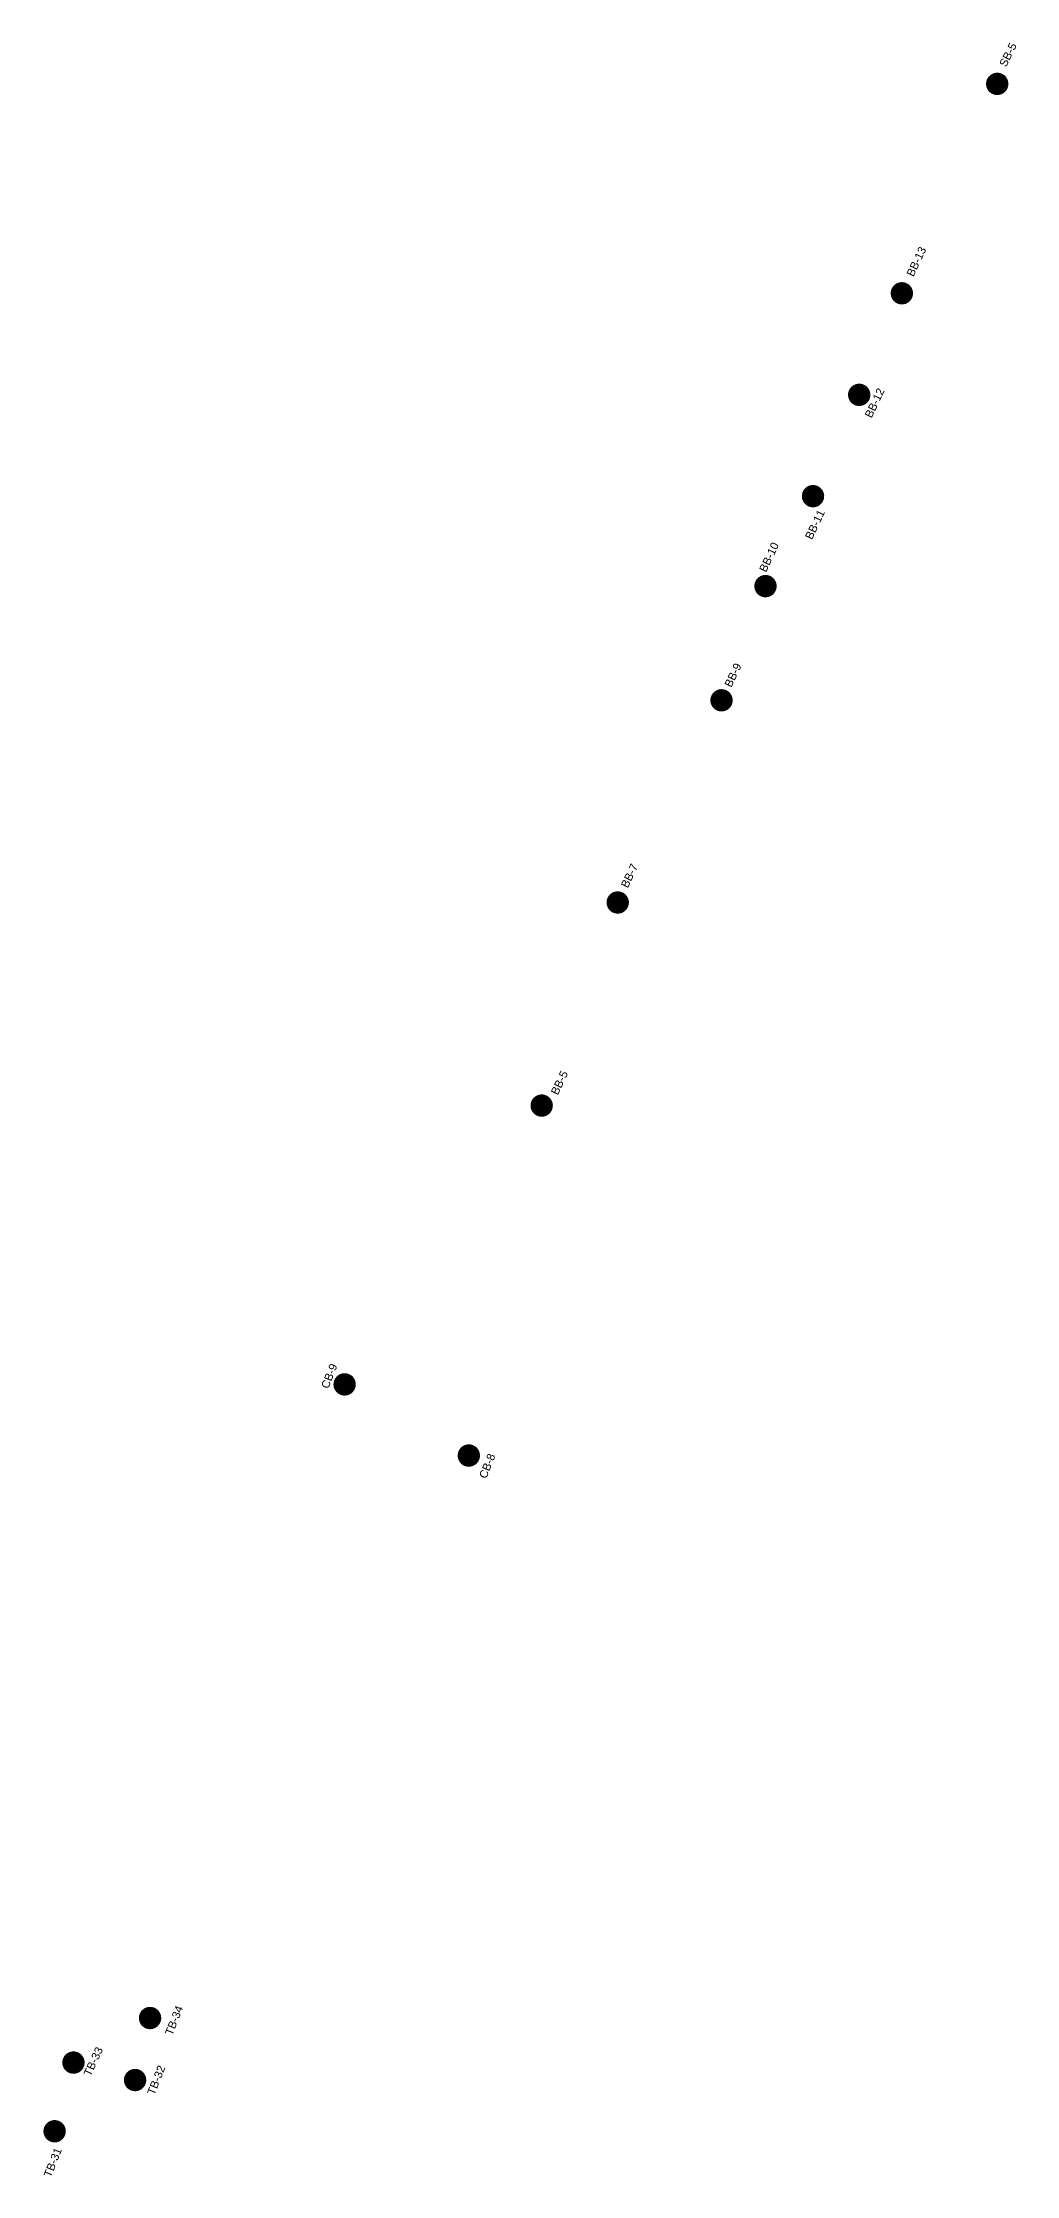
# Model space of a CAD drawing. Header units: millimetres. Extents: x 219800 to 220983, y 445090 to 449885.
# Drawn here: x 220545 to 220983, y 448926 to 449885 of the extents above; entities that cross this region are included whole.
import ezdxf

# ---------------------------------------------------------------- set-up
doc = ezdxf.new("R2010")
doc.units = ezdxf.units.MM
for name, color, linetype in [('!NBB', 5, 'Continuous'), ('!NCB', 210, 'Continuous'), ('!NSB', 3, 'Continuous'), ('!NTB', 1, 'Continuous'), ('보링점', 2, 'Continuous')]:
    doc.layers.add(name, color=color, linetype=linetype)
doc.styles.get("Standard").update_dxf_attribs({"font": 'arial.ttf'})

# ---------------------------------------------------------------- blocks, each defined once
blk = doc.blocks.new('NSB')
at = {"layer": '!NSB'}
blk.add_hatch(color=255, dxfattribs=at).paths.add_polyline_path([(-6, 0, 1), (6, 0, 1)])
h = blk.add_hatch(color=256, dxfattribs=at)
h.paths.add_polyline_path([(0, 4.9, 0.414214), (-4.9, 0), (0, 0)])
h.paths.add_polyline_path([(4.9, 0), (0, 0), (0, -4.9, 0.414214)])
at = {"layer": '!NSB', "const_width": 0.5, "flags": 128}
blk.add_lwpolyline([(-5, 0, -1), (5, 0, -1)], format="xyb", close=True, dxfattribs=at)
at = {"layer": '!NSB'}
for points in [[(-5, 0), (5, 0)], [(0, 5), (0, -5)]]:
    blk.add_lwpolyline(points, dxfattribs=at)
blk = doc.blocks.new('NCB')
at = {"layer": '!NCB'}
blk.add_hatch(color=255, dxfattribs=at).paths.add_polyline_path([(-6, 0, 1), (6, 0, 1)])
h = blk.add_hatch(color=256, dxfattribs=at)
h.paths.add_polyline_path([(0, 4.9, 0.414214), (-4.9, 0), (0, 0)])
h.paths.add_polyline_path([(4.9, 0), (0, 0), (0, -4.9, 0.414214)])
at = {"layer": '!NCB', "const_width": 0.5, "flags": 128}
blk.add_lwpolyline([(-5, 0, -1), (5, 0, -1)], format="xyb", close=True, dxfattribs=at)
at = {"layer": '!NCB'}
for points in [[(-5, 0), (5, 0)], [(0, 5), (0, -5)]]:
    blk.add_lwpolyline(points, dxfattribs=at)
blk = doc.blocks.new('NBB')
at = {"layer": '!NBB'}
blk.add_hatch(color=255, dxfattribs=at).paths.add_polyline_path([(-6, 0, 1), (6, 0, 1)])
h = blk.add_hatch(color=256, dxfattribs=at)
h.paths.add_polyline_path([(0, 4.9, 0.414214), (-4.9, 0), (0, 0)])
h.paths.add_polyline_path([(4.9, 0), (0, 0), (0, -4.9, 0.414214)])
at = {"layer": '!NBB', "const_width": 0.5, "flags": 128}
blk.add_lwpolyline([(-5, 0, -1), (5, 0, -1)], format="xyb", close=True, dxfattribs=at)
at = {"layer": '!NBB'}
for points in [[(-5, 0), (5, 0)], [(0, 5), (0, -5)]]:
    blk.add_lwpolyline(points, dxfattribs=at)
blk = doc.blocks.new('NTB')
at = {"layer": '!NTB'}
blk.add_hatch(color=255, dxfattribs=at).paths.add_polyline_path([(-6, 0, 1), (6, 0, 1)])
h = blk.add_hatch(color=256, dxfattribs=at)
h.paths.add_polyline_path([(0, 4.9, 0.414214), (-4.9, 0), (0, 0)])
h.paths.add_polyline_path([(4.9, 0), (0, 0), (0, -4.9, 0.414214)])
at = {"layer": '!NTB', "const_width": 0.5, "flags": 128}
blk.add_lwpolyline([(-5, 0, -1), (5, 0, -1)], format="xyb", close=True, dxfattribs=at)
at = {"layer": '!NTB'}
for points in [[(-5, 0), (5, 0)], [(0, 5), (0, -5)]]:
    blk.add_lwpolyline(points, dxfattribs=at)

msp = doc.modelspace()

# ---------------------------------------------------------------- block references
at = {"layer": '!NBB', "color": 1, "xscale": 0.84, "yscale": 0.84, "zscale": 0.84, "rotation": 94.09000000044573}
for p in [(220931.35, 449772.7), (220912.17, 449727.02), (220891.38, 449681.44), (220870.01, 449640.97), (220850.23, 449589.6), (220803.52, 449498.64), (220769.32, 449407.27)]:
    msp.add_blockref('NBB', p, dxfattribs=at)
at = {"layer": '!NCB', "color": 1, "xscale": 0.84, "yscale": 0.84, "zscale": 0.84, "rotation": 94.09000000044573}
for p in [(220680.67, 449281.84), (220736.54, 449249.82)]:
    msp.add_blockref('NCB', p, dxfattribs=at)
at = {"layer": '!NSB', "color": 1, "xscale": 0.84, "yscale": 0.84, "zscale": 0.84, "rotation": 94.09000000044573}
msp.add_blockref('NSB', (220974.25, 449866.91), dxfattribs=at)
at = {"layer": '!NTB', "color": 1, "xscale": 0.84, "yscale": 0.84, "zscale": 0.84, "rotation": 94.09000000044573}
for p in [(220593.14, 448996.77), (220558.69, 448976.73), (220586.4, 448968.87), (220550.21, 448945.83)]:
    msp.add_blockref('NTB', p, dxfattribs=at)

# ---------------------------------------------------------------- texts
at = {"layer": '보링점'}
for s, rotation, p in [('SB-5', 63.56853, (220978.21, 449874.22)), ('BB-13', 64.81318, (220936.52, 449779.9)), ('BB-12', 64.81318, (220917.74, 449716.3)), ('BB-11', 64.81318, (220890.89, 449661.6)), ('BB-10', 64.81318, (220870.23, 449646.92)), ('BB-9', 64.81318, (220854.61, 449595.12)), ('BB-7', 64.81318, (220808.05, 449504.86)), ('BB-5', 64.81318, (220776.55, 449411.74)), ('CB-9', 68.43262, (220673.3, 449279.59)), ('CB-8', 68.43262, (220744.37, 449239.15)), ('TB-34', 68.43262, (220603.09, 448988.68)), ('TB-33', 65.28592, (220566.38, 448970.27)), ('TB-32', 68.43262, (220595.07, 448961.82)), ('TB-31', 68.43262, (220548.53, 448924.79))]:
    msp.add_text(s, height=3.6, rotation=rotation, dxfattribs=at).set_placement(p)

doc.saveas('drawing.dxf')
